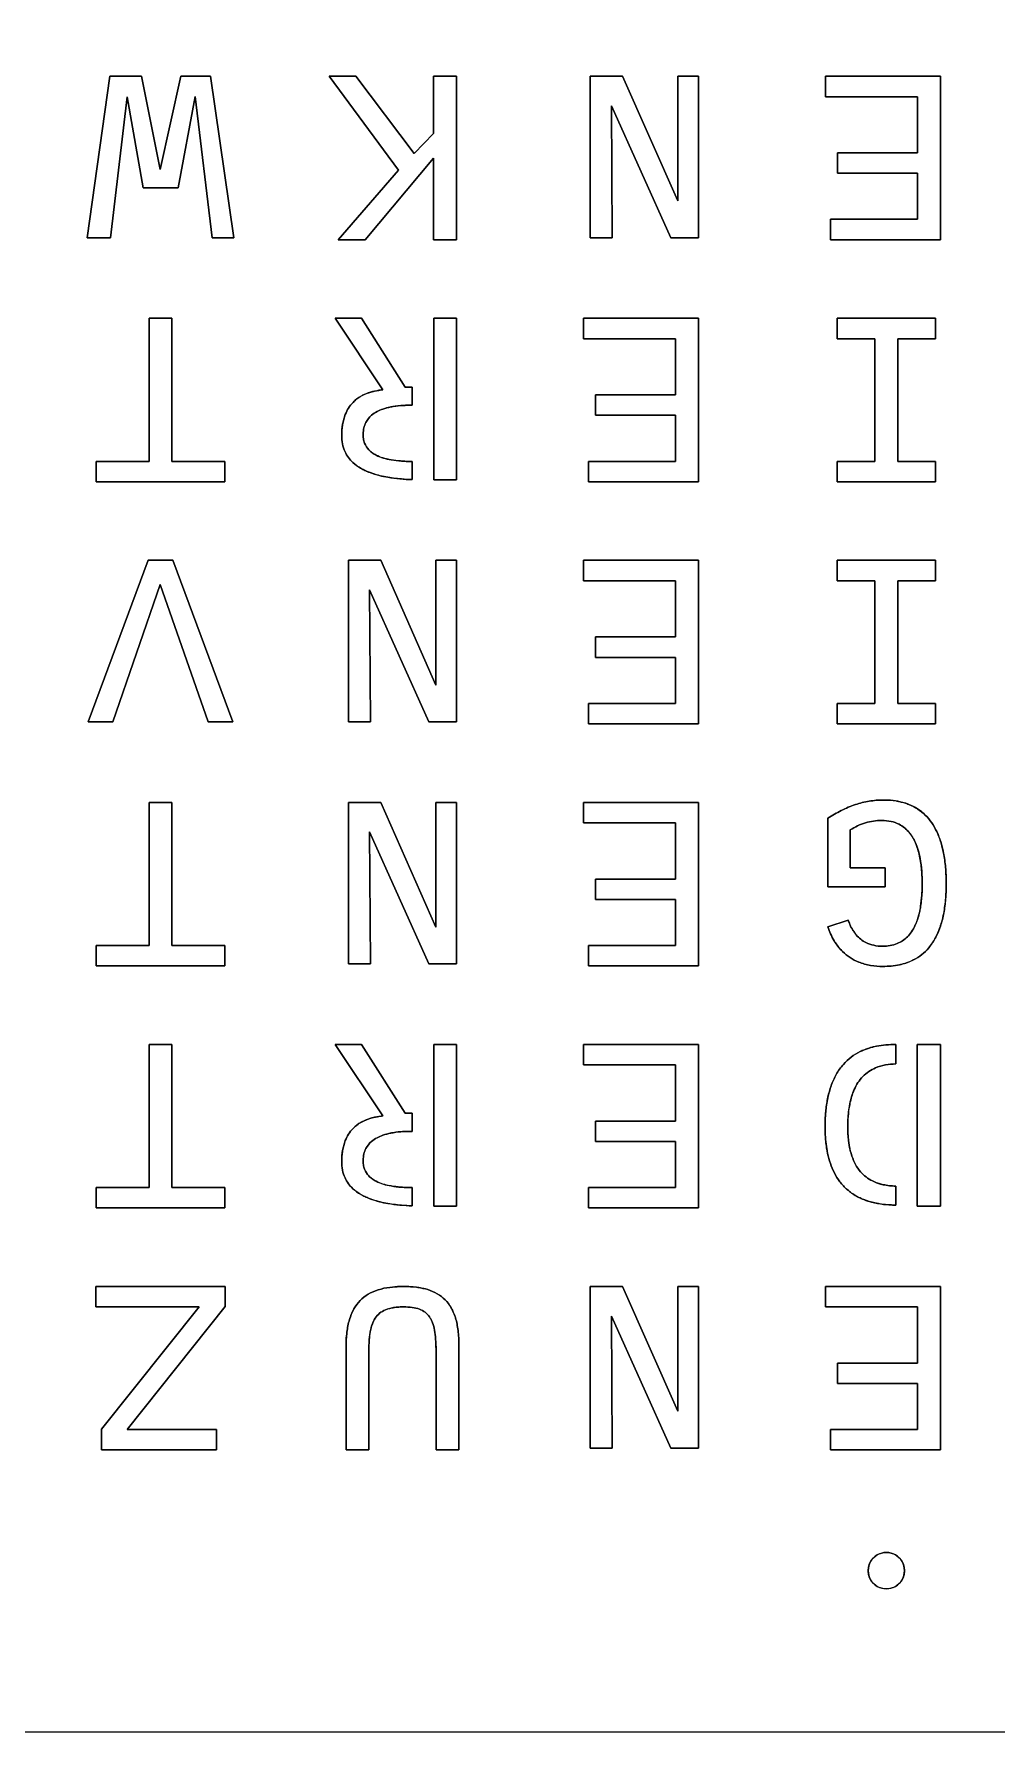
# Model space of a CAD drawing. Header units: millimetres. Extents: x -500 to 0, y -500 to 0.
# Drawn here: x -367.4 to -234.9, y -500 to -266.2 of the extents above; entities that cross this region are included whole.
import ezdxf

# ---------------------------------------------------------------- set-up
doc = ezdxf.new("R2010")
doc.units = ezdxf.units.MM
doc.layers.get('0').update_dxf_attribs({"color": 70})

msp = doc.modelspace()

# ---------------------------------------------------------------- linework, layer by layer
for points in [[(-500, 0), (0, 0), (0, -500), (-500, -500)], [(0, 0), (0, -500), (-500, -500), (-500, 0)], [(0, -500), (-500, -500), (-500, 0), (0, 0)], [(-352.61, -271.98), (-356.99, -271.98), (-360.13, -294.22), (-356.9, -294.22), (-354.58, -274.81), (-352.37, -287.33), (-347.59, -287.33), (-345.22, -274.78), (-342.88, -294.22), (-339.88, -294.22), (-343.1, -271.98), (-347.22, -271.98), (-350.04, -284.82)], [(-356.99, -271.98), (-352.61, -271.98), (-350.04, -284.82), (-347.22, -271.98), (-343.1, -271.98), (-339.88, -294.22), (-342.88, -294.22), (-345.22, -274.78), (-347.59, -287.33), (-352.37, -287.33), (-354.58, -274.81), (-356.9, -294.22), (-360.13, -294.22)], [(-347.22, -271.98), (-350.04, -284.82), (-352.61, -271.98), (-356.99, -271.98), (-360.13, -294.22), (-356.9, -294.22), (-354.58, -274.81), (-352.37, -287.33), (-347.59, -287.33), (-345.22, -274.78), (-342.88, -294.22), (-339.88, -294.22), (-343.1, -271.98)], [(-315.06, -282.63), (-323.09, -271.98), (-326.78, -271.98), (-317.2, -284.92), (-325.51, -294.49), (-321.81, -294.49), (-312.37, -283.25), (-312.37, -294.49), (-309.22, -294.49), (-309.22, -271.98), (-312.37, -271.98), (-312.37, -279.85)], [(-323.09, -271.98), (-315.06, -282.63), (-312.37, -279.85), (-312.37, -271.98), (-309.22, -271.98), (-309.22, -294.49), (-312.37, -294.49), (-312.37, -283.25), (-321.81, -294.49), (-325.51, -294.49), (-317.2, -284.92), (-326.78, -271.98)], [(-312.37, -271.98), (-312.37, -279.85), (-315.06, -282.63), (-323.09, -271.98), (-326.78, -271.98), (-317.2, -284.92), (-325.51, -294.49), (-321.81, -294.49), (-312.37, -283.25), (-312.37, -294.49), (-309.22, -294.49), (-309.22, -271.98)], [(-278.74, -289.14), (-286.33, -271.98), (-290.79, -271.98), (-290.79, -294.22), (-287.76, -294.22), (-287.86, -276.05), (-279.71, -294.22), (-275.89, -294.22), (-275.89, -271.98), (-278.72, -271.98)], [(-286.33, -271.98), (-278.74, -289.14), (-278.72, -271.98), (-275.89, -271.98), (-275.89, -294.22), (-279.71, -294.22), (-287.86, -276.05), (-287.76, -294.22), (-290.79, -294.22), (-290.79, -271.98)], [(-278.72, -271.98), (-278.74, -289.14), (-286.33, -271.98), (-290.79, -271.98), (-290.79, -294.22), (-287.76, -294.22), (-287.86, -276.05), (-279.71, -294.22), (-275.89, -294.22), (-275.89, -271.98)], [(-242.55, -294.49), (-242.55, -271.98), (-258.38, -271.98), (-258.38, -274.79), (-245.71, -274.79), (-245.71, -282.53), (-256.72, -282.53), (-256.72, -285.34), (-245.71, -285.34), (-245.71, -291.67), (-257.71, -291.67), (-257.71, -294.49)], [(-242.55, -271.98), (-242.55, -294.49), (-257.71, -294.49), (-257.71, -291.67), (-245.71, -291.67), (-245.71, -285.34), (-256.72, -285.34), (-256.72, -282.53), (-245.71, -282.53), (-245.71, -274.79), (-258.38, -274.79), (-258.38, -271.98)], [(-256.72, -282.53), (-245.71, -282.53), (-245.71, -274.79), (-258.38, -274.79), (-258.38, -271.98), (-242.55, -271.98), (-242.55, -294.49), (-257.71, -294.49), (-257.71, -291.67), (-245.71, -291.67), (-245.71, -285.34), (-256.72, -285.34)], [(-351.58, -305.31), (-351.58, -325.01), (-358.88, -325.01), (-358.88, -327.82), (-341.14, -327.82), (-341.14, -325.01), (-348.44, -325.01), (-348.44, -305.31)], [(-351.58, -325.01), (-351.58, -305.31), (-348.44, -305.31), (-348.44, -325.01), (-341.14, -325.01), (-341.14, -327.82), (-358.88, -327.82), (-358.88, -325.01)], [(-358.88, -325.01), (-351.58, -325.01), (-351.58, -305.31), (-348.44, -305.31), (-348.44, -325.01), (-341.14, -325.01), (-341.14, -327.82), (-358.88, -327.82)], [(-325.96, -305.31), (-319.37, -315.16)], [(-322.33, -305.31), (-325.96, -305.31)], [(-316.3, -314.79), (-322.33, -305.31)], [(-309.22, -305.31), (-312.34, -305.31), (-312.34, -327.56), (-309.22, -327.56)], [(-312.34, -305.31), (-309.22, -305.31), (-309.22, -327.56), (-312.34, -327.56)], [(-309.22, -305.31), (-312.34, -305.31), (-312.34, -327.56), (-309.22, -327.56)], [(-275.89, -327.82), (-275.89, -305.31), (-291.71, -305.31), (-291.71, -308.12), (-279.04, -308.12), (-279.04, -315.86), (-290.05, -315.86), (-290.05, -318.67), (-279.04, -318.67), (-279.04, -325.01), (-291.04, -325.01), (-291.04, -327.82)], [(-275.89, -305.31), (-275.89, -327.82), (-291.04, -327.82), (-291.04, -325.01), (-279.04, -325.01), (-279.04, -318.67), (-290.05, -318.67), (-290.05, -315.86), (-279.04, -315.86), (-279.04, -308.12), (-291.71, -308.12), (-291.71, -305.31)], [(-290.05, -315.86), (-279.04, -315.86), (-279.04, -308.12), (-291.71, -308.12), (-291.71, -305.31), (-275.89, -305.31), (-275.89, -327.82), (-291.04, -327.82), (-291.04, -325.01), (-279.04, -325.01), (-279.04, -318.67), (-290.05, -318.67)], [(-256.79, -327.82), (-243.21, -327.82), (-243.21, -325.01), (-248.42, -325.01), (-248.42, -308.12), (-243.21, -308.12), (-243.21, -305.31), (-256.79, -305.31), (-256.79, -308.12), (-251.58, -308.12), (-251.58, -325.01), (-256.79, -325.01)], [(-243.21, -327.82), (-256.79, -327.82), (-256.79, -325.01), (-251.58, -325.01), (-251.58, -308.12), (-256.79, -308.12), (-256.79, -305.31), (-243.21, -305.31), (-243.21, -308.12), (-248.42, -308.12), (-248.42, -325.01), (-243.21, -325.01)], [(-256.79, -325.01), (-251.58, -325.01), (-251.58, -308.12), (-256.79, -308.12), (-256.79, -305.31), (-243.21, -305.31), (-243.21, -308.12), (-248.42, -308.12), (-248.42, -325.01), (-243.21, -325.01), (-243.21, -327.82), (-256.79, -327.82)], [(-315.31, -314.79), (-316.3, -314.79)], [(-315.31, -327.53), (-315.31, -325.03)], [(-348.31, -338.64), (-351.71, -338.64), (-359.96, -360.89), (-356.59, -360.89), (-350.07, -341.96), (-343.43, -360.89), (-340.05, -360.89)], [(-351.71, -338.64), (-348.31, -338.64), (-340.05, -360.89), (-343.43, -360.89), (-350.07, -341.96), (-356.59, -360.89), (-359.96, -360.89)], [(-356.59, -360.89), (-359.96, -360.89), (-351.71, -338.64), (-348.31, -338.64), (-340.05, -360.89), (-343.43, -360.89), (-350.07, -341.96)], [(-312.08, -355.81), (-319.66, -338.64), (-324.12, -338.64), (-324.12, -360.89), (-321.09, -360.89), (-321.19, -342.72), (-313.05, -360.89), (-309.22, -360.89), (-309.22, -338.64), (-312.06, -338.64)], [(-319.66, -338.64), (-312.08, -355.81), (-312.06, -338.64), (-309.22, -338.64), (-309.22, -360.89), (-313.05, -360.89), (-321.19, -342.72), (-321.09, -360.89), (-324.12, -360.89), (-324.12, -338.64)], [(-312.06, -338.64), (-312.08, -355.81), (-319.66, -338.64), (-324.12, -338.64), (-324.12, -360.89), (-321.09, -360.89), (-321.19, -342.72), (-313.05, -360.89), (-309.22, -360.89), (-309.22, -338.64)], [(-275.89, -361.15), (-275.89, -338.64), (-291.71, -338.64), (-291.71, -341.46), (-279.04, -341.46), (-279.04, -349.19), (-290.05, -349.19), (-290.05, -352.01), (-279.04, -352.01), (-279.04, -358.34), (-291.04, -358.34), (-291.04, -361.15)], [(-275.89, -338.64), (-275.89, -361.15), (-291.04, -361.15), (-291.04, -358.34), (-279.04, -358.34), (-279.04, -352.01), (-290.05, -352.01), (-290.05, -349.19), (-279.04, -349.19), (-279.04, -341.46), (-291.71, -341.46), (-291.71, -338.64)], [(-290.05, -352.01), (-279.04, -352.01), (-279.04, -358.34), (-291.04, -358.34), (-291.04, -361.15), (-275.89, -361.15), (-275.89, -338.64), (-291.71, -338.64), (-291.71, -341.46), (-279.04, -341.46), (-279.04, -349.19), (-290.05, -349.19)], [(-256.79, -361.15), (-243.21, -361.15), (-243.21, -358.34), (-248.42, -358.34), (-248.42, -341.46), (-243.21, -341.46), (-243.21, -338.64), (-256.79, -338.64), (-256.79, -341.46), (-251.58, -341.46), (-251.58, -358.34), (-256.79, -358.34)], [(-243.21, -361.15), (-256.79, -361.15), (-256.79, -358.34), (-251.58, -358.34), (-251.58, -341.46), (-256.79, -341.46), (-256.79, -338.64), (-243.21, -338.64), (-243.21, -341.46), (-248.42, -341.46), (-248.42, -358.34), (-243.21, -358.34)], [(-256.79, -358.34), (-251.58, -358.34), (-251.58, -341.46), (-256.79, -341.46), (-256.79, -338.64), (-243.21, -338.64), (-243.21, -341.46), (-248.42, -341.46), (-248.42, -358.34), (-243.21, -358.34), (-243.21, -361.15), (-256.79, -361.15)], [(-351.58, -371.98), (-351.58, -391.67), (-358.88, -391.67), (-358.88, -394.49), (-341.14, -394.49), (-341.14, -391.67), (-348.44, -391.67), (-348.44, -371.98)], [(-351.58, -391.67), (-351.58, -371.98), (-348.44, -371.98), (-348.44, -391.67), (-341.14, -391.67), (-341.14, -394.49), (-358.88, -394.49), (-358.88, -391.67)], [(-358.88, -391.67), (-351.58, -391.67), (-351.58, -371.98), (-348.44, -371.98), (-348.44, -391.67), (-341.14, -391.67), (-341.14, -394.49), (-358.88, -394.49)], [(-312.08, -389.14), (-319.66, -371.98), (-324.12, -371.98), (-324.12, -394.22), (-321.09, -394.22), (-321.19, -376.05), (-313.05, -394.22), (-309.22, -394.22), (-309.22, -371.98), (-312.06, -371.98)], [(-319.66, -371.98), (-312.08, -389.14), (-312.06, -371.98), (-309.22, -371.98), (-309.22, -394.22), (-313.05, -394.22), (-321.19, -376.05), (-321.09, -394.22), (-324.12, -394.22), (-324.12, -371.98)], [(-312.06, -371.98), (-312.08, -389.14), (-319.66, -371.98), (-324.12, -371.98), (-324.12, -394.22), (-321.09, -394.22), (-321.19, -376.05), (-313.05, -394.22), (-309.22, -394.22), (-309.22, -371.98)], [(-275.89, -394.49), (-275.89, -371.98), (-291.71, -371.98), (-291.71, -374.79), (-279.04, -374.79), (-279.04, -382.53), (-290.05, -382.53), (-290.05, -385.34), (-279.04, -385.34), (-279.04, -391.67), (-291.04, -391.67), (-291.04, -394.49)], [(-275.89, -371.98), (-275.89, -394.49), (-291.04, -394.49), (-291.04, -391.67), (-279.04, -391.67), (-279.04, -385.34), (-290.05, -385.34), (-290.05, -382.53), (-279.04, -382.53), (-279.04, -374.79), (-291.71, -374.79), (-291.71, -371.98)], [(-290.05, -385.34), (-279.04, -385.34), (-279.04, -391.67), (-291.04, -391.67), (-291.04, -394.49), (-275.89, -394.49), (-275.89, -371.98), (-291.71, -371.98), (-291.71, -374.79), (-279.04, -374.79), (-279.04, -382.53), (-290.05, -382.53)], [(-258.04, -374.17), (-258.04, -383.6)], [(-254.97, -380.97), (-254.97, -375.76)], [(-250.14, -380.97), (-254.97, -380.97)], [(-250.14, -383.6), (-250.14, -380.97)], [(-258.04, -383.6), (-250.14, -383.6)], [(-351.58, -405.31), (-351.58, -425.01), (-358.88, -425.01), (-358.88, -427.82), (-341.14, -427.82), (-341.14, -425.01), (-348.44, -425.01), (-348.44, -405.31)], [(-351.58, -425.01), (-351.58, -405.31), (-348.44, -405.31), (-348.44, -425.01), (-341.14, -425.01), (-341.14, -427.82), (-358.88, -427.82), (-358.88, -425.01)], [(-358.88, -425.01), (-351.58, -425.01), (-351.58, -405.31), (-348.44, -405.31), (-348.44, -425.01), (-341.14, -425.01), (-341.14, -427.82), (-358.88, -427.82)], [(-325.96, -405.31), (-319.37, -415.16)], [(-322.33, -405.31), (-325.96, -405.31)], [(-316.3, -414.79), (-322.33, -405.31)], [(-309.22, -405.31), (-312.34, -405.31), (-312.34, -427.56), (-309.22, -427.56)], [(-312.34, -405.31), (-309.22, -405.31), (-309.22, -427.56), (-312.34, -427.56)], [(-312.34, -405.31), (-312.34, -427.56), (-309.22, -427.56), (-309.22, -405.31)], [(-275.89, -427.82), (-275.89, -405.31), (-291.71, -405.31), (-291.71, -408.12), (-279.04, -408.12), (-279.04, -415.86), (-290.05, -415.86), (-290.05, -418.67), (-279.04, -418.67), (-279.04, -425.01), (-291.04, -425.01), (-291.04, -427.82)], [(-275.89, -405.31), (-275.89, -427.82), (-291.04, -427.82), (-291.04, -425.01), (-279.04, -425.01), (-279.04, -418.67), (-290.05, -418.67), (-290.05, -415.86), (-279.04, -415.86), (-279.04, -408.12), (-291.71, -408.12), (-291.71, -405.31)], [(-290.05, -418.67), (-279.04, -418.67), (-279.04, -425.01), (-291.04, -425.01), (-291.04, -427.82), (-275.89, -427.82), (-275.89, -405.31), (-291.71, -405.31), (-291.71, -408.12), (-279.04, -408.12), (-279.04, -415.86), (-290.05, -415.86)], [(-248.71, -408), (-248.71, -405.31)], [(-242.55, -405.31), (-245.74, -405.31), (-245.74, -427.56), (-242.55, -427.56)], [(-245.74, -405.31), (-242.55, -405.31), (-242.55, -427.56), (-245.74, -427.56)], [(-242.55, -405.31), (-242.55, -427.56), (-245.74, -427.56), (-245.74, -405.31)], [(-315.31, -414.79), (-316.3, -414.79)], [(-315.31, -427.53), (-315.31, -425.03)], [(-341.09, -438.64), (-358.93, -438.64), (-358.93, -441.46), (-344.66, -441.46), (-358.15, -458.31), (-358.15, -461.15), (-342.29, -461.15), (-342.29, -458.34), (-354.58, -458.34), (-341.09, -441.41)], [(-358.93, -438.64), (-341.09, -438.64), (-341.09, -441.41), (-354.58, -458.34), (-342.29, -458.34), (-342.29, -461.15), (-358.15, -461.15), (-358.15, -458.31), (-344.66, -441.46), (-358.93, -441.46)], [(-342.29, -458.34), (-354.58, -458.34), (-341.09, -441.41), (-341.09, -438.64), (-358.93, -438.64), (-358.93, -441.46), (-344.66, -441.46), (-358.15, -458.31), (-358.15, -461.15), (-342.29, -461.15)], [(-278.74, -455.81), (-286.33, -438.64), (-290.79, -438.64), (-290.79, -460.89), (-287.76, -460.89), (-287.86, -442.72), (-279.71, -460.89), (-275.89, -460.89), (-275.89, -438.64), (-278.72, -438.64)], [(-286.33, -438.64), (-278.74, -455.81), (-278.72, -438.64), (-275.89, -438.64), (-275.89, -460.89), (-279.71, -460.89), (-287.86, -442.72), (-287.76, -460.89), (-290.79, -460.89), (-290.79, -438.64)], [(-278.72, -438.64), (-278.74, -455.81), (-286.33, -438.64), (-290.79, -438.64), (-290.79, -460.89), (-287.76, -460.89), (-287.86, -442.72), (-279.71, -460.89), (-275.89, -460.89), (-275.89, -438.64)], [(-242.55, -461.15), (-242.55, -438.64), (-258.38, -438.64), (-258.38, -441.46), (-245.71, -441.46), (-245.71, -449.19), (-256.72, -449.19), (-256.72, -452.01), (-245.71, -452.01), (-245.71, -458.34), (-257.71, -458.34), (-257.71, -461.15)], [(-242.55, -438.64), (-242.55, -461.15), (-257.71, -461.15), (-257.71, -458.34), (-245.71, -458.34), (-245.71, -452.01), (-256.72, -452.01), (-256.72, -449.19), (-245.71, -449.19), (-245.71, -441.46), (-258.38, -441.46), (-258.38, -438.64)], [(-256.72, -452.01), (-245.71, -452.01), (-245.71, -458.34), (-257.71, -458.34), (-257.71, -461.15), (-242.55, -461.15), (-242.55, -438.64), (-258.38, -438.64), (-258.38, -441.46), (-245.71, -441.46), (-245.71, -449.19), (-256.72, -449.19)], [(-324.44, -447.03), (-324.44, -461.15)], [(-321.31, -461.15), (-321.31, -447.56)], [(-312.04, -447.35), (-312.04, -461.15)], [(-308.89, -461.15), (-308.89, -446.73)], [(-324.44, -461.15), (-321.31, -461.15)], [(-312.04, -461.15), (-308.89, -461.15)]]:
    msp.add_lwpolyline(points, close=True)
for points in [[(-315.31, -317.28), (-315.31, -314.79), (-315.31, -317.28, 0.01285), (-315.39, -317.28, 0.010334), (-315.47, -317.28, 0.00647), (-315.62, -317.28), (-315.94, -317.28, 0.009835), (-316.57, -317.31), (-316.65, -317.32, 0.02523), (-317.99, -317.47, 0.004262), (-318.37, -317.54, 0.030046), (-319.35, -317.81, 0.040772), (-320.17, -318.16, 0.05263), (-320.92, -318.66, 0.100246), (-321.71, -319.65, 0.058631), (-321.98, -320.39, 0.051441), (-322.08, -321.24, -0.051965), (-321.98, -320.39, -0.061096), (-321.71, -319.65, -0.100005), (-320.92, -318.66, -0.055535), (-320.17, -318.16, -0.037588), (-319.35, -317.81, -0.034885), (-318.29, -317.52), (-318.13, -317.49, -0.007812), (-317.96, -317.46, -0.026707), (-316.52, -317.31, -0.01195), (-315.57, -317.28), (-315.31, -317.28), (-315.31, -314.79), (-316.3, -314.79), (-322.33, -305.31), (-325.96, -305.31), (-319.37, -315.16), (-319.61, -315.18, 0.032262), (-320.8, -315.41, 0.0442), (-321.94, -315.81), (-322.36, -316.03, 0.0724), (-323.48, -316.89)], [(-316.52, -317.31, 0.026707), (-317.96, -317.46), (-318.29, -317.52, 0.034885), (-319.35, -317.81)], [(-324.54, -318.55, 0.053338), (-324.92, -319.95)], [(-321.71, -319.65, -0.100246), (-320.92, -318.66)], [(-324.58, -323.68, -0.060135), (-324.93, -322.61, -0.051462), (-325.04, -321.4)], [(-321.88, -322.5, 0.098824), (-321.3, -323.42)], [(-321.25, -326.52, 0.032778), (-319.81, -326.97, 0.017387), (-318.7, -327.21, 0.019879), (-317.01, -327.43, 0.014401), (-315.31, -327.53), (-315.31, -325.03), (-315.68, -325.02, -0.017236), (-316.96, -324.96, -0.023434), (-318.24, -324.8), (-318.37, -324.78, -0.028059), (-319.35, -324.54, -0.042481), (-320.29, -324.16)], [(-322.34, -326, -0.057523), (-323.49, -325.18)], [(-247.75, -371.97, 0.035397), (-249.07, -371.72, 0.03031), (-250.42, -371.65, 0.042338), (-252.36, -371.81, 0.039278), (-254.25, -372.28, 0.037532), (-256.21, -373.1, 0.030732), (-258.04, -374.17), (-258.04, -383.6), (-250.14, -383.6), (-250.14, -380.97), (-254.97, -380.97), (-254.97, -375.76, -0.033938), (-253.96, -375.2, -0.037011), (-252.87, -374.79, -0.072771), (-250.63, -374.47, -0.054599), (-249.35, -374.6, -0.064173), (-248.24, -374.99)], [(-243.05, -376, 0.041211), (-243.74, -374.79, 0.048994), (-244.63, -373.72, 0.063522), (-246.01, -372.68)], [(-245.06, -383.21, 0.019006), (-245.12, -381.45, 0.027686), (-245.35, -379.7, 0.026151), (-245.62, -378.55), (-245.74, -378.18, 0.02936), (-246.07, -377.34)], [(-241.82, -381.19, 0.025798), (-242.07, -379.17, 0.028286), (-242.46, -377.55)], [(-246.26, -393.67, 0.100427), (-244.16, -392.01), (-243.62, -391.3, 0.035152), (-243.02, -390.22, 0.030079), (-242.55, -389.04, 0.027622), (-242.15, -387.54, 0.029741), (-241.84, -385.39, 0.021921), (-241.75, -383.21, 0.009152), (-241.77, -382.2)], [(-245.72, -388.13, 0.019643), (-245.51, -387.44)], [(-248.19, -394.34, -0.029363), (-249.33, -394.51, -0.024521), (-250.47, -394.56, -0.041982), (-252.16, -394.43, -0.054391), (-253.81, -393.97, -0.100407), (-256.02, -392.52, -0.052362), (-257.01, -391.31), (-257.19, -391.02, -0.028737), (-257.68, -390.09, -0.024259), (-258.07, -389.11), (-255.25, -388.19, 0.02907), (-254.92, -389, 0.037045), (-254.49, -389.76, 0.026593), (-254.14, -390.23, 0.099793), (-252.82, -391.28, 0.063754), (-251.74, -391.66, 0.054498), (-250.5, -391.78, -0.053081), (-251.74, -391.66, -0.064073), (-252.82, -391.28, -0.049469), (-253.53, -390.82, -0.046651), (-254.14, -390.23, -0.026017), (-254.45, -389.82, -0.023324), (-254.72, -389.39, -0.018959), (-254.79, -389.26, -0.038939), (-255.25, -388.19), (-258.07, -389.11), (-255.25, -388.19)], [(-252.82, -391.28, 0.064073), (-251.74, -391.66, 0.054498), (-250.5, -391.78, 0.043115), (-249.48, -391.7, 0.054055), (-248.5, -391.42, 0.10097), (-247.1, -390.5)], [(-315.31, -417.28), (-315.31, -414.79), (-315.31, -417.28, 0.01285), (-315.39, -417.28, 0.010334), (-315.47, -417.28, 0.00647), (-315.62, -417.28), (-315.94, -417.28, 0.009835), (-316.57, -417.31), (-316.65, -417.32, 0.02523), (-317.99, -417.47, 0.004262), (-318.37, -417.54, 0.030046), (-319.35, -417.81, 0.040772), (-320.17, -418.16, 0.05263), (-320.92, -418.66, 0.100246), (-321.71, -419.65, 0.058631), (-321.98, -420.39, 0.051441), (-322.08, -421.24, -0.051965), (-321.98, -420.39, -0.061096), (-321.71, -419.65, -0.100005), (-320.92, -418.66, -0.055535), (-320.17, -418.16, -0.037588), (-319.35, -417.81, -0.034885), (-318.29, -417.52), (-318.13, -417.49, -0.007812), (-317.96, -417.46, -0.026707), (-316.52, -417.31, -0.01195), (-315.57, -417.28), (-315.31, -417.28), (-315.31, -414.79), (-316.3, -414.79), (-322.33, -405.31), (-325.96, -405.31), (-319.37, -415.16), (-319.61, -415.18, 0.032262), (-320.8, -415.41, 0.0442), (-321.94, -415.81), (-322.36, -416.03, 0.0724), (-323.48, -416.89)], [(-253.61, -406.3, 0.098964), (-255.92, -408.05, 0.054279), (-256.91, -409.45, 0.044007), (-257.62, -411.02, 0.030296), (-258.04, -412.55), (-258.07, -412.66, 0.029475), (-258.35, -414.65)], [(-255.3, -415.91, -0.034143), (-255.09, -413.8, -0.035427), (-254.75, -412.38), (-254.43, -411.53, -0.041202), (-253.91, -410.57, -0.050063), (-253.23, -409.73, -0.100415), (-251.48, -408.54, -0.054981), (-250.12, -408.14, -0.040706), (-248.71, -408), (-248.71, -405.31, 0.02368), (-250.05, -405.37, 0.027695), (-251.37, -405.56)], [(-324.54, -418.55, 0.053338), (-324.92, -419.95)], [(-316.52, -417.31, 0.026707), (-317.96, -417.46), (-318.29, -417.52, 0.034885), (-319.35, -417.81)], [(-258.42, -417.43, 0.015696), (-258.34, -418.71, 0.019996), (-258.16, -419.97, 0.028684), (-257.82, -421.35, 0.0355), (-257.32, -422.68, 0.043913), (-256.6, -423.94, 0.049), (-255.66, -425.05, 0.052609), (-254.46, -425.99, 0.047954), (-253.1, -426.68, 0.029791), (-252.03, -427.03, 0.035334), (-250.38, -427.33, 0.028429), (-248.71, -427.43), (-248.71, -424.82, -0.023167), (-249.58, -424.76, -0.024384), (-250.44, -424.62, -0.020984), (-251, -424.47), (-251.19, -424.41, -0.034463), (-251.91, -424.11, -0.099484), (-253.54, -422.85, -0.054356), (-254.25, -421.84, -0.042966), (-254.74, -420.7, -0.042932), (-255.14, -419.05, -0.018572), (-255.16, -418.94, -0.031199), (-255.31, -417.14, -0.006835), (-255.31, -416.62, 0.026847), (-255.24, -418.35, 0.009002), (-255.22, -418.47, 0.009905), (-255.14, -419.08), (-255.11, -419.24, 0.006909), (-255.04, -419.61), (-255.02, -419.71, 0.027667), (-254.74, -420.7, 0.043495), (-254.25, -421.84, 0.053386), (-253.54, -422.85, 0.099334), (-251.91, -424.11, 0.04677), (-250.82, -424.53, 0.016239), (-250.44, -424.62, 0.028695), (-249.58, -424.76, 0.020631), (-248.71, -424.82), (-248.71, -427.43), (-248.71, -424.82)], [(-255.31, -417.14, 0.031199), (-255.16, -418.94), (-255.02, -419.71, 0.027667), (-254.74, -420.7, 0.043495), (-254.25, -421.84, 0.054356), (-253.54, -422.85, 0.099484), (-251.91, -424.11, 0.04677), (-250.82, -424.53)], [(-321.71, -419.65, -0.100246), (-320.92, -418.66)], [(-324.58, -423.68, -0.060135), (-324.93, -422.61, -0.051462), (-325.04, -421.4)], [(-321.88, -422.5, 0.098824), (-321.3, -423.42)], [(-322.34, -426, -0.057523), (-323.49, -425.18)], [(-321.25, -426.52, 0.032778), (-319.81, -426.97, 0.017387), (-318.7, -427.21, 0.019879), (-317.01, -427.43, 0.014401), (-315.31, -427.53), (-315.31, -425.03), (-315.68, -425.02, -0.017236), (-316.96, -424.96, -0.023434), (-318.24, -424.8), (-318.37, -424.78, -0.028059), (-319.35, -424.54, -0.042481), (-320.29, -424.16)], [(-323.96, -443.18, -0.024741), (-323.7, -442.44, -0.032634), (-323.36, -441.73, -0.065914), (-322.5, -440.58, 0.066236), (-323.36, -441.73, 0.014822), (-323.41, -441.82, 0.052168), (-323.96, -443.18, 0.023621), (-324.18, -444.05, 0.018289), (-324.32, -444.94), (-324.35, -445.17, 0.021505), (-324.36, -445.24), (-324.39, -445.55, 0.016664), (-324.39, -445.64, 0.015698), (-324.4, -445.74, 0.013689), (-324.41, -445.85, 0.009444), (-324.42, -445.98, 0.01346), (-324.44, -447.03, -0.014242), (-324.42, -445.98, -0.019126), (-324.32, -444.94, -0.019218), (-324.18, -444.05, -0.023537), (-323.96, -443.18, -0.052168), (-323.41, -441.82), (-323.36, -441.73, -0.066236), (-322.5, -440.58, -0.066912), (-321.39, -439.7, -0.060203), (-320.02, -439.1, -0.042467), (-318.41, -438.76, -0.024966), (-317, -438.65)], [(-309.96, -441.58, 0.064428), (-310.79, -440.47, 0.064829), (-311.87, -439.64, 0.058049), (-313.18, -439.07, 0.036565), (-314.54, -438.78)], [(-314.33, -441.77, -0.072218), (-313.55, -442.2, -0.075752), (-312.96, -442.82, 0.077945), (-313.55, -442.2, 0.071995), (-314.33, -441.77, 0.051109), (-315.31, -441.54, 0.035479), (-316.52, -441.46, -0.036284), (-315.31, -441.54, -0.05177), (-314.33, -441.77, 0.05177), (-315.31, -441.54, 0.036284), (-316.52, -441.46, 0.035306), (-317.77, -441.54)], [(-309.01, -444.68, -0.031213), (-308.89, -446.73), (-308.89, -461.15), (-312.04, -461.15), (-312.04, -447.35, 0.020267), (-312.1, -445.89, 0.026972), (-312.25, -444.65, 0.04551), (-312.53, -443.64)], [(-324.32, -444.94, 0.019126), (-324.42, -445.98, 0.014242), (-324.44, -447.03), (-324.44, -461.15), (-321.31, -461.15), (-321.31, -447.56, -0.021731), (-321.25, -446.01)]]:
    msp.add_lwpolyline(points, format="xyb")
for points in [[(-319.37, -315.16), (-319.45, -315.17), (-319.61, -315.18, 0.032262), (-320.8, -315.41, 0.012835), (-320.87, -315.43, 0.043133), (-321.94, -315.81, 0.018749), (-322.36, -316.03, 0.0724), (-323.48, -316.89, 0.050369), (-324.09, -317.67, 0.045582), (-324.54, -318.55, 0.053338), (-324.92, -319.95, 0.022957), (-325.01, -320.67, 0.01654), (-325.01, -320.76, 0.014526), (-325.04, -321.4), (-325.04, -321.31, -0.038046), (-324.91, -319.91, -0.026493), (-324.76, -319.22, -0.016694), (-324.66, -318.88, -0.015151), (-324.63, -318.8, -0.017218), (-324.59, -318.67, -0.014468), (-324.54, -318.55, -0.048109), (-324.09, -317.67, -0.053781), (-323.48, -316.89, -0.048803), (-322.76, -316.28), (-322.66, -316.21, -0.037593), (-321.94, -315.81, -0.048676), (-320.68, -315.38), (-320.52, -315.34, -0.011807), (-320.23, -315.28, -0.013394), (-320.12, -315.26, -0.018483)], [(-325.04, -321.4, 0.050398), (-324.93, -322.61, 0.057206), (-324.58, -323.68, 0.10023), (-323.49, -325.18, 0.054755), (-322.43, -325.95, 0.0218), (-321.85, -326.26, 0.010832), (-321.78, -326.29, 0.018071), (-321.65, -326.35, 0.010869), (-321.25, -326.52, 0.032778), (-319.81, -326.97, 0.017387), (-318.7, -327.21, 0.019879), (-317.01, -327.43, 0.014401), (-315.31, -327.53, -0.013948), (-316.82, -327.44), (-317.1, -327.42, -0.026793), (-319.21, -327.11, -0.019543), (-320.24, -326.86, -0.02257), (-321.25, -326.52, -0.020805), (-321.85, -326.26), (-322.07, -326.15, -0.015295), (-322.26, -326.05, -0.012201), (-322.34, -326, -0.057523), (-323.49, -325.18, -0.049822), (-324.11, -324.49, -0.051548), (-324.58, -323.68, -0.060135), (-324.93, -322.61, -0.051462)], [(-315.31, -325.03), (-315.68, -325.02, -0.017236), (-316.96, -324.96, -0.023434), (-318.24, -324.8, -0.016979), (-318.37, -324.78, -0.028059), (-319.35, -324.54, -0.042481), (-320.29, -324.16, -0.038767), (-320.83, -323.83, -0.045385), (-321.3, -323.42, -0.098627), (-321.88, -322.5, -0.053792), (-322.04, -321.88, -0.043393), (-322.08, -321.24, 0.043839), (-322.04, -321.88, 0.05372), (-321.88, -322.5, 0.098824), (-321.3, -323.42, 0.049638), (-320.83, -323.83, 0.036024), (-320.29, -324.16, 0.045256), (-319.29, -324.55, 0.030856), (-318.24, -324.8, 0.025421), (-316.78, -324.98), (-316.41, -325, 0.007152), (-315.86, -325.02, 0.000582), (-315.72, -325.02)], [(-250.42, -371.65, 0.042338), (-252.36, -371.81, 0.039278), (-254.25, -372.28, 0.036099), (-256.21, -373.1, 0.030109), (-258.04, -374.17, -0.030732), (-256.21, -373.1, -0.037532), (-254.25, -372.28, -0.038198), (-252.36, -371.81, -0.040701)], [(-241.75, -383.21, 0.009152), (-241.77, -382.2), (-241.78, -381.82), (-241.8, -381.48), (-241.82, -381.19, 0.025798), (-242.07, -379.17, 0.028286), (-242.46, -377.55, 0.017617), (-242.72, -376.77, 0.016989), (-242.76, -376.67, 0.016281), (-242.79, -376.58, 0.018439), (-243.05, -376, 0.041211), (-243.74, -374.79, 0.048994), (-244.63, -373.72, 0.100053), (-246.89, -372.26, 0.027637), (-247.75, -371.97, 0.035397), (-249.07, -371.72, 0.03031), (-250.42, -371.65, -0.040296), (-248.63, -371.78, -0.012505), (-248.52, -371.8, -0.011095), (-248.1, -371.89, -0.021502), (-247.49, -372.05, -0.023348), (-246.89, -372.26, -0.049459), (-245.69, -372.88, -0.051075), (-244.63, -373.72, -0.047653), (-243.74, -374.79, -0.039752), (-243.05, -376), (-242.96, -376.19), (-242.88, -376.37, -0.031462), (-242.4, -377.75, -0.01362), (-242.22, -378.46, -0.016834), (-242.2, -378.55, -0.016696), (-242.18, -378.62, -0.016371), (-242.17, -378.69, -0.015917), (-242.16, -378.75), (-242.11, -378.96), (-242.07, -379.17, -0.025236), (-241.82, -381.18, -0.009547), (-241.77, -382.2, -0.008415)], [(-254.97, -375.76, -0.033938), (-253.96, -375.2, -0.037011), (-252.87, -374.79, -0.072771), (-250.63, -374.47, 0.072199), (-252.87, -374.79, 0.035252), (-253.96, -375.2, 0.031904)], [(-250.63, -374.47, -0.054599), (-249.35, -374.6, -0.063921), (-248.24, -374.99, -0.099808), (-246.88, -376.08, -0.0268), (-246.52, -376.56, -0.037096), (-246.07, -377.34, -0.028815), (-245.74, -378.18), (-245.71, -378.25, -0.003404), (-245.62, -378.55, -0.026151), (-245.35, -379.7, -0.027686), (-245.12, -381.45, -0.019006), (-245.06, -383.21, 0.007725), (-245.06, -382.89, 0.009028), (-245.08, -382.29), (-245.09, -382.03, 0.026956), (-245.28, -380.08, 0.018322), (-245.47, -379.12, 0.023666), (-245.74, -378.18, 0.039154), (-246.21, -377.07, 0.01895), (-246.28, -376.94, 0.023218), (-246.56, -376.49, 0.025822), (-246.88, -376.08, 0.046687), (-247.5, -375.47, 0.04943), (-248.24, -374.99, 0.064173), (-249.35, -374.6, 0.05312)], [(-245.06, -383.21, -0.008781), (-245.06, -383.62, -0.010192), (-245.08, -384.34), (-245.1, -384.61, -0.028232), (-245.31, -386.49, -0.01564), (-245.44, -387.13), (-245.46, -387.25, -0.022497), (-245.72, -388.13, -0.030498), (-246.06, -388.98, -0.038599), (-246.52, -389.78, -0.049121), (-247.1, -390.5, -0.100069), (-248.5, -391.42, -0.054), (-249.48, -391.7, -0.042083), (-250.5, -391.78, 0.043115), (-249.48, -391.7, 0.054055), (-248.5, -391.42, 0.10097), (-247.1, -390.5, 0.046454), (-246.52, -389.78, 0.038105), (-246.06, -388.98, 0.021518), (-245.8, -388.38, 0.026941), (-245.51, -387.44, 0.020294), (-245.31, -386.49), (-245.28, -386.28, 0.021983), (-245.11, -384.75), (-245.09, -384.37, 0.006349), (-245.07, -383.79, 0.004431)], [(-250.47, -394.56, 0.024521), (-249.33, -394.51, 0.029363), (-248.19, -394.34), (-247.94, -394.28, 0.058355), (-246.26, -393.67, 0.100427), (-244.16, -392.01, 0.027097), (-243.65, -391.33, 0.036353), (-243.02, -390.22, 0.030079), (-242.55, -389.04), (-242.52, -388.95, 0.027023), (-242.15, -387.54, 0.029741), (-241.84, -385.39, 0.021921), (-241.75, -383.21, -0.008894), (-241.76, -383.95), (-241.76, -384.03, -0.013116), (-241.83, -385.3, -0.025836), (-242.08, -387.19, -0.034087), (-242.55, -389.04, -0.013504), (-242.62, -389.24, -0.041079), (-243.26, -390.69, -0.050709), (-244.16, -392.01, -0.100264), (-246.26, -393.67, -0.034681), (-247.21, -394.07, -0.019692), (-247.7, -394.22), (-247.94, -394.28, -0.010426), (-248.19, -394.34, -0.028018), (-249.33, -394.51, -0.022663)], [(-258.07, -389.11, 0.024259), (-257.68, -390.09, 0.028737), (-257.19, -391.02, 0.006095), (-257.07, -391.23, 0.019347), (-257.01, -391.31, 0.052362), (-256.02, -392.52, 0.100407), (-253.81, -393.97, 0.053997), (-252.16, -394.43, 0.040994), (-250.47, -394.56, -0.041982), (-252.16, -394.43, -0.054391), (-253.81, -393.97, -0.100281), (-256.02, -392.52, -0.033953), (-256.65, -391.81), (-256.8, -391.62, -0.014036), (-257, -391.33), (-257.1, -391.18), (-257.19, -391.02, -0.027265), (-257.68, -390.09, -0.022488)], [(-248.71, -405.31, 0.02368), (-250.05, -405.37, 0.027351), (-251.37, -405.56, 0.012363), (-251.95, -405.69, 0.01251), (-252.37, -405.81, 0.019415), (-253, -406.03, 0.019624), (-253.61, -406.3, 0.098638), (-255.92, -408.05, 0.053255), (-256.91, -409.45, 0.044007), (-257.62, -411.02, 0.029395), (-258.01, -412.4), (-258.07, -412.66, 0.029475), (-258.35, -414.65, 0.007752), (-258.39, -415.15), (-258.41, -415.52), (-258.42, -415.8), (-258.43, -416.02, 0.008987), (-258.44, -416.65, -0.009471), (-258.44, -416.47, -0.015974), (-258.39, -415.09, -0.009629), (-258.35, -414.57, -0.026237), (-258.09, -412.78), (-258.04, -412.55, -0.030296), (-257.62, -411.02, -0.043138), (-256.91, -409.45, -0.054279), (-255.92, -408.05, -0.098964), (-253.61, -406.3, -0.034452), (-252.51, -405.86), (-252.37, -405.81, -0.024905), (-251.37, -405.56, -0.027695), (-250.05, -405.37, -0.020793)], [(-255.31, -416.62, -0.010497), (-255.3, -415.91, -0.034143), (-255.09, -413.8, -0.026364), (-254.83, -412.64, -0.013133), (-254.79, -412.5, -0.015026), (-254.75, -412.38, -0.02571), (-254.43, -411.53, -0.040064), (-253.91, -410.57, -0.050063), (-253.23, -409.73, -0.100415), (-251.48, -408.54, -0.053458), (-250.12, -408.14, -0.040706), (-248.71, -408, 0.040105), (-250.12, -408.14, 0.054981), (-251.48, -408.54, 0.100152), (-253.23, -409.73, 0.046602), (-253.91, -410.57, 0.041202), (-254.43, -411.53, 0.01702), (-254.65, -412.08, 0.043057), (-255.09, -413.8, 0.024809), (-255.26, -415.2, 0.007584), (-255.28, -415.38, 0.014501), (-255.29, -415.53, 0.007538), (-255.31, -416.08), (-255.31, -416.35, 0.022867), (-255.31, -416.42)], [(-319.37, -415.16), (-319.45, -415.17), (-319.61, -415.18, 0.032262), (-320.8, -415.41, 0.012835), (-320.87, -415.43, 0.043133), (-321.94, -415.81, 0.018749), (-322.36, -416.03, 0.0724), (-323.48, -416.89, 0.050369), (-324.09, -417.67, 0.045582), (-324.54, -418.55, 0.053338), (-324.92, -419.95, 0.022957), (-325.01, -420.67, 0.01654), (-325.01, -420.76, 0.014526), (-325.04, -421.4), (-325.04, -421.31, -0.038046), (-324.91, -419.91, -0.026493), (-324.76, -419.22, -0.016694), (-324.66, -418.88, -0.015151), (-324.63, -418.8, -0.017218), (-324.59, -418.67, -0.014468), (-324.54, -418.55, -0.048109), (-324.09, -417.67, -0.053781), (-323.48, -416.89, -0.048803), (-322.76, -416.28), (-322.66, -416.21, -0.037593), (-321.94, -415.81, -0.048676), (-320.68, -415.38), (-320.52, -415.34, -0.011807), (-320.23, -415.28, -0.013394), (-320.12, -415.26, -0.018483)], [(-258.44, -416.65), (-258.43, -417.07), (-258.42, -417.43, 0.015696), (-258.34, -418.71, 0.019996), (-258.16, -419.97, 0.027127), (-257.82, -421.35, 0.034096), (-257.32, -422.68, 0.043913), (-256.6, -423.94, 0.048847), (-255.66, -425.05, 0.052609), (-254.46, -425.99, 0.045709), (-253.1, -426.68, 0.029791), (-252.03, -427.03, 0.035334), (-250.38, -427.33, 0.00942), (-250.18, -427.36, 0.013312), (-249.99, -427.37, 0.020274), (-248.71, -427.43, -0.037908), (-250.94, -427.26, -0.013615), (-251.08, -427.23, -0.007881), (-251.59, -427.13, -0.040744), (-253.1, -426.68, -0.047954), (-254.46, -425.99, -0.051617), (-255.66, -425.05, -0.049), (-256.6, -423.94, -0.04248), (-257.32, -422.68, -0.0355), (-257.82, -421.35, -0.028684), (-258.16, -419.97), (-258.19, -419.77), (-258.23, -419.57), (-258.25, -419.39), (-258.3, -419.05, -0.00925), (-258.36, -418.45, -0.012024), (-258.42, -417.55, -0.007552), (-258.43, -417.1, -0.009201), (-258.43, -416.88)], [(-325.04, -421.4, 0.050398), (-324.93, -422.61, 0.057206), (-324.58, -423.68, 0.10023), (-323.49, -425.18, 0.054755), (-322.43, -425.95, 0.0218), (-321.85, -426.26, 0.010832), (-321.78, -426.29, 0.018071), (-321.65, -426.35, 0.010869), (-321.25, -426.52, 0.032778), (-319.81, -426.97, 0.017387), (-318.7, -427.21, 0.019879), (-317.01, -427.43, 0.014401), (-315.31, -427.53, -0.013948), (-316.82, -427.44), (-317.1, -427.42, -0.026793), (-319.21, -427.11, -0.019543), (-320.24, -426.86, -0.02257), (-321.25, -426.52, -0.020805), (-321.85, -426.26), (-322.07, -426.15, -0.015295), (-322.26, -426.05, -0.012201), (-322.34, -426, -0.057523), (-323.49, -425.18, -0.049822), (-324.11, -424.49, -0.051548), (-324.58, -423.68, -0.060135), (-324.93, -422.61, -0.051462)], [(-315.31, -425.03), (-315.68, -425.02, -0.017236), (-316.96, -424.96, -0.023434), (-318.24, -424.8, -0.016979), (-318.37, -424.78, -0.028059), (-319.35, -424.54, -0.042481), (-320.29, -424.16, -0.038767), (-320.83, -423.83, -0.045385), (-321.3, -423.42, -0.098627), (-321.88, -422.5, -0.053792), (-322.04, -421.88, -0.043393), (-322.08, -421.24, 0.043839), (-322.04, -421.88, 0.05372), (-321.88, -422.5, 0.098824), (-321.3, -423.42, 0.049638), (-320.83, -423.83, 0.036024), (-320.29, -424.16, 0.045256), (-319.29, -424.55, 0.030856), (-318.24, -424.8, 0.025421), (-316.78, -424.98), (-316.41, -425, 0.007152), (-315.86, -425.02, 0.000582), (-315.72, -425.02)], [(-320.02, -439.1, 0.060203), (-321.39, -439.7, 0.066257), (-322.5, -440.58, -0.066912), (-321.39, -439.7, -0.058894)], [(-316.53, -438.64, 0.010631), (-317, -438.65, 0.024966), (-318.41, -438.76, 0.042467), (-320.02, -439.1, -0.042462), (-318.41, -438.76), (-318.29, -438.74), (-318.07, -438.72), (-317.88, -438.7, -0.013767), (-317.21, -438.66, -0.00697), (-316.87, -438.65)], [(-313.18, -439.07), (-313.37, -439.02, 0.033691), (-314.74, -438.75, 0.012901), (-315.18, -438.7), (-315.35, -438.69, 0.008377), (-315.94, -438.65), (-316.23, -438.64), (-316.53, -438.64), (-316.42, -438.64, -0.030781), (-314.74, -438.75), (-314.54, -438.78, -0.036565)], [(-310.79, -440.47, 0.064829), (-311.87, -439.64, 0.057742), (-313.18, -439.07, -0.058049), (-311.87, -439.64, -0.063797)], [(-320.28, -442.82, -0.073672), (-319.63, -442.2, -0.0663), (-318.79, -441.77, 0.069324), (-319.63, -442.2, 0.073527)], [(-318.79, -441.77, -0.031288), (-318.29, -441.63, -0.011602), (-318.03, -441.58, -0.025964), (-317.96, -441.57), (-317.77, -441.54, -0.035306), (-316.52, -441.46, 0.018043), (-317.14, -441.47, 0.010821), (-317.22, -441.48, 0.01565), (-317.29, -441.48), (-317.53, -441.51), (-317.77, -441.54, 0.015212), (-318.03, -441.58, 0.039415)], [(-309.36, -442.97, 0.02306), (-309.63, -442.26, 0.012657), (-309.7, -442.08, 0.022154), (-309.96, -441.58, 0.064428), (-310.79, -440.47, -0.063954), (-309.96, -441.58, -0.018354), (-309.78, -441.91, -0.037451)], [(-321.07, -444.71), (-321.04, -444.57, -0.04511), (-320.76, -443.65, -0.064841), (-320.28, -442.82, 0.066105), (-320.76, -443.65, 0.020531), (-320.85, -443.91, 0.037111)], [(-312.96, -442.82, -0.031253), (-312.72, -443.21, -0.026365), (-312.53, -443.64, -0.04551), (-312.25, -444.65, 0.045006), (-312.53, -443.64, 0.027917), (-312.72, -443.21, 0.03417)], [(-308.89, -446.73, 0.031213), (-309.01, -444.68, 0.017835), (-309.15, -443.82, 0.024357), (-309.36, -442.97, -0.024072), (-309.15, -443.82, -0.020008), (-309.01, -444.68, -0.016004), (-308.92, -445.71, -0.007986), (-308.91, -445.83, -0.00638), (-308.9, -446.28), (-308.89, -446.51, -0.009726)], [(-321.31, -447.56, -0.020314), (-321.25, -446.01, -0.013243), (-321.18, -445.36, -0.010654), (-321.17, -445.28), (-321.12, -444.99), (-321.1, -444.85, -0.023227), (-321.09, -444.82, -0.0296), (-321.08, -444.76, -0.03088), (-321.07, -444.71), (-321.1, -444.87, 0.024492), (-321.25, -446.01, 0.021731)], [(-312.25, -444.65, -0.025973), (-312.1, -445.89, -0.020267), (-312.04, -447.35, 0.007063), (-312.05, -446.98, 0.009096), (-312.06, -446.43), (-312.08, -446.16, 0.011167), (-312.1, -445.89, 0.026972)], [(-247.5, -477.78, 0.57735), (-251.25, -475.61, 0.57735), (-251.25, -479.94, 0.57735)]]:
    msp.add_lwpolyline(points, format="xyb", close=True)
msp.add_circle((-250, -477.78), 2.5)
msp.add_circle((-250, -477.78), 2.5)

doc.saveas('drawing.dxf')
